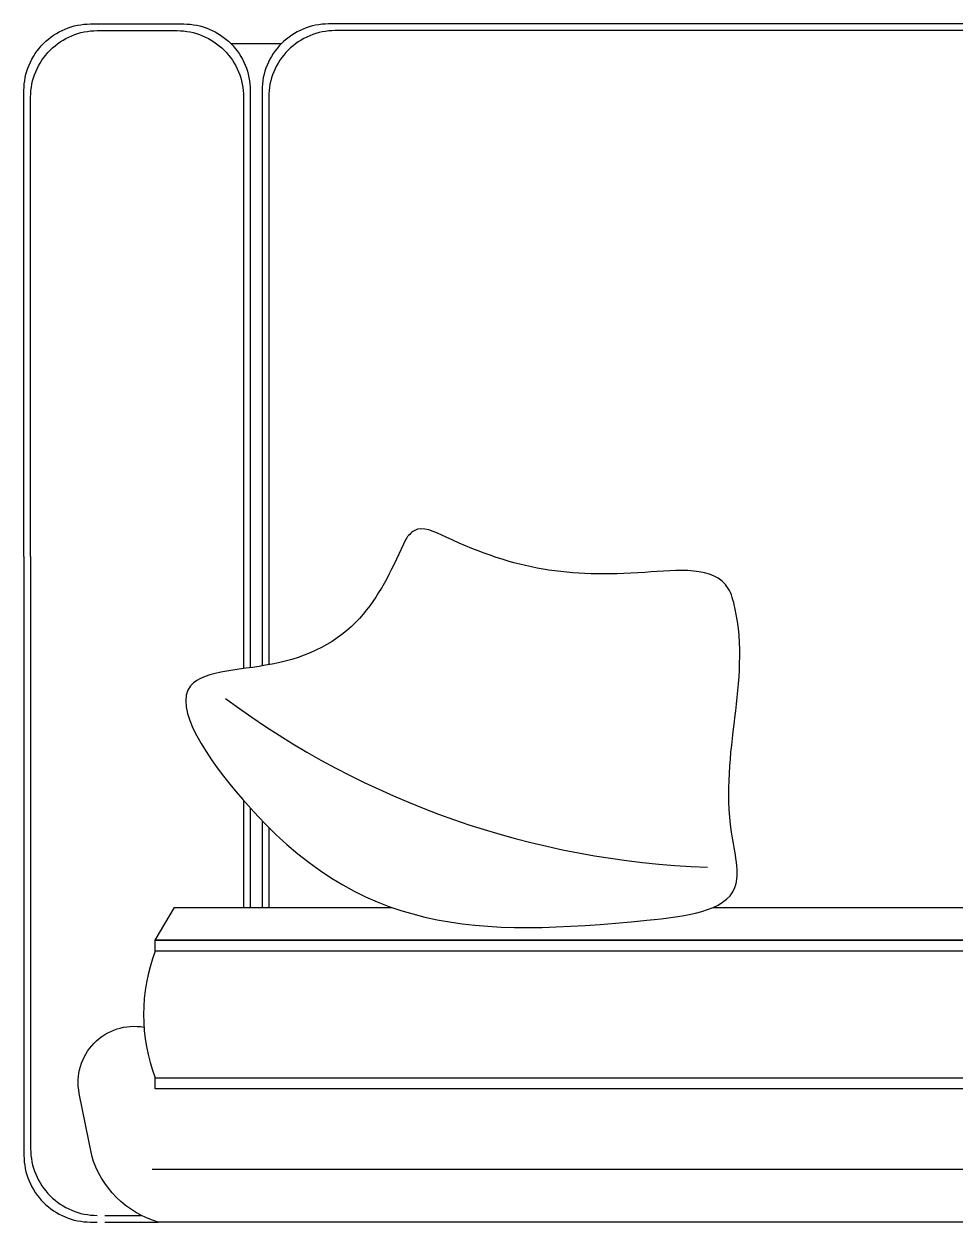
# Model space of a CAD drawing. Header units: millimetres. Extents: x -38686 to 870903, y -23218 to 232707.
# Drawn here: x 43581 to 44281, y 23360 to 24260 of the extents above; entities that cross this region are included whole.
import ezdxf

# ---------------------------------------------------------------- set-up
doc = ezdxf.new("R2010")
doc.units = ezdxf.units.MM
doc.header["$LTSCALE"] = 10
doc.layers.add('40 - Detail Outline', color=142, linetype='Continuous')

msp = doc.modelspace()

# ---------------------------------------------------------------- linework, layer by layer
at = {"layer": '40 - Detail Outline', "color": 0}
for p, q in [((43736.669, 24244.966), (43774.798, 24244.966)), ((45307.445, 23399.369), (43677.515, 23399.369)), ((43642.104, 23364.851), (43669.495, 23364.851)), ((43642.104, 23359.851), (43682.236, 23359.851)), ((45321.964, 23359.851), (43682.236, 23359.851))]:
    msp.add_line(p, q, dxfattribs=at)
for points in [[(43581.353, 23859.731), (43581.353, 24209.611, -0.4142136), (43631.353, 24259.611), (43701.314, 24259.611, -0.4142136), (43751.314, 24209.611), (43751.314, 23776.202)], [(44472.204, 23596.147), (44472.204, 24209.611, 0.4142136), (44422.204, 24259.611), (43810.153, 24259.611, 0.4142136), (43760.153, 24209.611), (43760.153, 23777.506)], [(43586.353, 23859.731), (43586.353, 24204.611, -0.4142136), (43636.353, 24254.611), (43696.314, 24254.611, -0.4142136), (43746.314, 24204.611), (43746.314, 23775.5)], [(44467.204, 23596.147), (44467.204, 24204.611, 0.4142136), (44417.204, 24254.611), (43815.153, 24254.611, 0.4142136), (43765.153, 24204.611), (43765.153, 23778.335)], [(43581.353, 23859.731), (43581.353, 23409.851, 0.4142136), (43631.353, 23359.851), (43636.353, 23359.851)], [(43586.353, 23859.731), (43586.353, 23414.851, 0.4142136), (43636.353, 23364.851)], [(44126.364, 23359.851), (43682.236, 23359.851, -0.2581429), (43632.236, 23409.851), (43622.89, 23456.459, -0.5290298), (43671.463, 23506.206, -0.3850498)]]:
    msp.add_lwpolyline(points, format="xyb", dxfattribs=at)
for points in [[(43746.314, 23676.292), (43746.314, 23596.147)], [(43751.314, 23670.671), (43751.314, 23596.147)], [(43760.153, 23661.241), (43760.153, 23596.147)], [(43765.153, 23656.192), (43765.153, 23596.147)], [(44099.051, 23596.147), (44473.565, 23596.147), (44473.565, 23571.44), (43679.84, 23571.44), (43694.451, 23596.147), (43857.607, 23596.147)]]:
    msp.add_lwpolyline(points, dxfattribs=at)
for points in [[(43679.84, 23571.44), (44473.565, 23571.44), (44473.565, 23563.184), (43679.84, 23563.184)], [(43679.84, 23468.107), (44473.565, 23468.107), (44473.565, 23459.851), (43679.84, 23459.851)]]:
    msp.add_lwpolyline(points, close=True, dxfattribs=at)
at = {"layer": '40 - Detail Outline', "color": 252}
msp.add_arc((44116.932, 24270.073), 644.126, 233.370634, 268.025912, dxfattribs=at)
at = {"layer": '40 - Detail Outline', "color": 0}
msp.add_arc((43805.225, 23515.646), 134.094, 159.236306, 200.763694, dxfattribs=at)
at = {"layer": '40 - Detail Outline', "color": 252}
msp.add_spline([(43868.041, 23872.729), (43836.219, 23816.473), (43772.575, 23779.784), (43706.483, 23762.662), (43745.649, 23677.055), (44049.182, 23586.555), (44115.274, 23611.015), (44112.826, 23652.595), (44115.274, 23821.365), (44110.299, 23835.747), (44047.685, 23847.779), (43898.377, 23874.249), (43874.295, 23879.061), (43868.041, 23872.735)], degree=3, dxfattribs=at)

doc.saveas('drawing.dxf')
